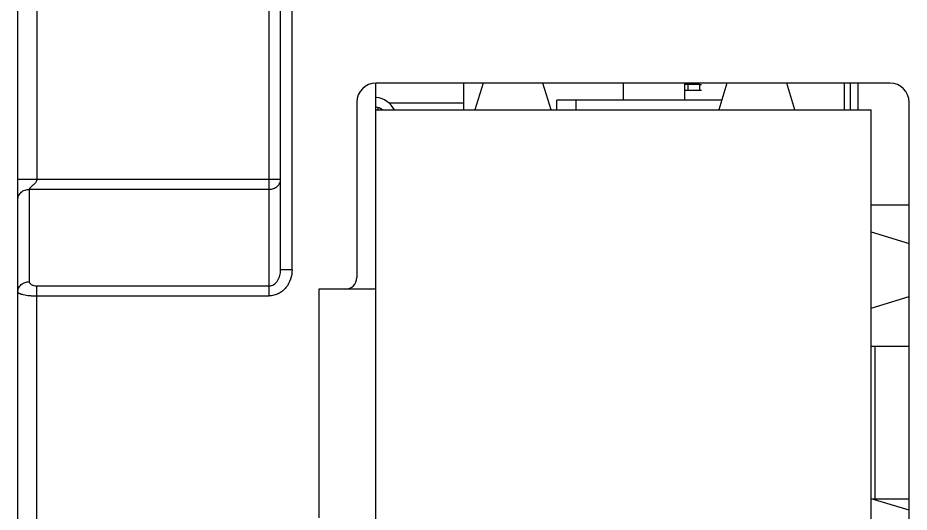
# Model space of a CAD drawing. Extents: x 174.2 to 222.4, y 163.3 to 260.6.
# Drawn here: x 174.17 to 197.57, y 210.78 to 223.75 of the extents above; entities that cross this region are included whole.
import ezdxf

# ---------------------------------------------------------------- set-up
doc = ezdxf.new("R2010")
doc.units = 0
doc.header["$LTSCALE"] = 23.1
doc.layers.get('0').update_dxf_attribs({"linetype": 'CONTINUOUS'})

msp = doc.modelspace()

# ---------------------------------------------------------------- linework, layer by layer
at = {"color": 7, "linetype": 'Continuous'}
for p, q in [((174.673, 257.635), (174.673, 219.514)), ((174.173, 168.135), (174.173, 257.135)), ((180.773, 216.457), (180.773, 224.535)), ((181.073, 217.138), (181.073, 224.535)), ((181.373, 217.138), (181.373, 224.335)), ((183.573, 205.235), (183.573, 222.035)), ((197.073, 222.035), (183.573, 222.035)), ((185.873, 222.035), (185.873, 221.335)), ((186.387, 222.035), (186.173, 221.335)), ((188.173, 221.335), (187.96, 222.035)), ((190.073, 221.585), (190.073, 222.035)), ((191.673, 222.035), (191.673, 221.585)), ((192.073, 222.003), (191.673, 222.003)), ((191.673, 221.853), (192.123, 221.853)), ((191.773, 221.853), (191.773, 222.003)), ((192.073, 222.003), (192.073, 221.853)), ((192.08, 222.003), (192.123, 222.003)), ((192.787, 222.035), (192.573, 221.335)), ((194.573, 221.335), (194.36, 222.035)), ((195.873, 221.335), (195.873, 222.035)), ((196.023, 222.035), (196.023, 221.335)), ((196.223, 222.035), (196.223, 221.335)), ((183.589, 221.66), (183.573, 221.66)), ((183.073, 221.535), (183.073, 216.935)), ((183.623, 221.399), (183.623, 221.335)), ((183.909, 221.523), (185.873, 221.523)), ((188.323, 221.335), (188.323, 221.585)), ((192.65, 221.585), (188.323, 221.585)), ((188.823, 221.585), (188.823, 221.335)), ((197.573, 205.735), (197.573, 221.535)), ((183.573, 221.335), (196.573, 221.335)), ((196.573, 205.935), (196.573, 221.335)), ((174.173, 219.514), (181.073, 219.514)), ((174.473, 219.25), (174.473, 216.829)), ((180.773, 219.25), (174.473, 219.25)), ((197.573, 218.835), (196.573, 218.835)), ((196.573, 218.135), (197.573, 217.831)), ((181.373, 217.138), (181.073, 217.138)), ((174.673, 167.635), (174.673, 216.721)), ((174.673, 216.721), (180.773, 216.721)), ((174.673, 216.457), (180.773, 216.457)), ((182.073, 216.635), (182.073, 210.635)), ((183.573, 216.635), (182.073, 216.635)), ((196.573, 216.135), (197.573, 216.44)), ((196.573, 215.135), (197.573, 215.135)), ((196.673, 215.135), (196.673, 211.135)), ((196.573, 211.135), (197.573, 211.135)), ((197.573, 210.831), (196.573, 211.135))]:
    msp.add_line(p, q, dxfattribs=at)
for centre, radius, start, end in [((183.573, 221.535), 0.5, 90, 180), ((197.073, 221.535), 0.5, 0, 90), ((183.523, 221.064), 0.6, 26.8946, 83.7293), ((183.523, 221.064), 0.35, 50.8465, 81.7868), ((182.773, 216.935), 0.3, 270, 0)]:
    msp.add_arc(centre, radius, start, end, dxfattribs=at)
for points, knots in [([(174.673, 219.514), (174.673, 219.502), (174.668, 219.475), (174.648, 219.438), (174.619, 219.403), (174.585, 219.371), (174.547, 219.34), (174.517, 219.313), (174.496, 219.292), (174.484, 219.278), (174.476, 219.264), (174.473, 219.255), (174.473, 219.25)], [0, 0, 0, 0, 0.114045, 0.236188, 0.367225, 0.507702, 0.655206, 0.796946, 0.860078, 0.915412, 0.961822, 1, 1, 1, 1]), ([(180.773, 219.25), (180.812, 219.25), (180.889, 219.264), (180.973, 219.312), (181.024, 219.366), (181.052, 219.412), (181.07, 219.462), (181.073, 219.497), (181.073, 219.514)], [0, 0, 0, 0, 0.263838, 0.519418, 0.643243, 0.764121, 0.882691, 1, 1, 1, 1]), ([(174.173, 218.986), (174.173, 219.003), (174.177, 219.036), (174.193, 219.085), (174.221, 219.133), (174.26, 219.175), (174.308, 219.209), (174.378, 219.241), (174.436, 219.25), (174.473, 219.25)], [0, 0, 0, 0, 0.109309, 0.226072, 0.350216, 0.479989, 0.613236, 0.74681, 1, 1, 1, 1]), ([(180.773, 216.721), (180.794, 216.721), (180.837, 216.727), (180.897, 216.754), (180.95, 216.797), (181.01, 216.872), (181.06, 216.987), (181.073, 217.087), (181.073, 217.138)], [0, 0, 0, 0, 0.111468, 0.225946, 0.345015, 0.469338, 0.729689, 1, 1, 1, 1]), ([(181.373, 217.138), (181.373, 217.055), (181.346, 216.887), (181.244, 216.699), (181.125, 216.58), (181.019, 216.511), (180.899, 216.467), (180.815, 216.457), (180.773, 216.457)], [0, 0, 0, 0, 0.249627, 0.498989, 0.624313, 0.749502, 0.874834, 1, 1, 1, 1]), ([(174.173, 216.565), (174.173, 216.581), (174.177, 216.614), (174.193, 216.663), (174.221, 216.711), (174.274, 216.767), (174.359, 216.816), (174.436, 216.829), (174.473, 216.829)], [0, 0, 0, 0, 0.109326, 0.226341, 0.35055, 0.480593, 0.746517, 1, 1, 1, 1]), ([(174.473, 216.829), (174.473, 216.822), (174.476, 216.808), (174.487, 216.788), (174.504, 216.77), (174.528, 216.753), (174.558, 216.739), (174.607, 216.725), (174.646, 216.72), (174.673, 216.721)], [0, 0, 0, 0, 0.081639, 0.170195, 0.270929, 0.387275, 0.520872, 0.670307, 1, 1, 1, 1]), ([(174.173, 216.565), (174.173, 216.561), (174.175, 216.553), (174.183, 216.543), (174.195, 216.532), (174.212, 216.523), (174.232, 216.513), (174.257, 216.504), (174.286, 216.496), (174.332, 216.485), (174.397, 216.474), (174.483, 216.464), (174.576, 216.458), (174.641, 216.457), (174.673, 216.457)], [0, 0, 0, 0, 0.020314, 0.044038, 0.073372, 0.109344, 0.152362, 0.202479, 0.259534, 0.323206, 0.468526, 0.633854, 0.813284, 1, 1, 1, 1])]:
    msp.add_open_spline(points, degree=3, knots=knots, dxfattribs=at)

doc.saveas('drawing.dxf')
